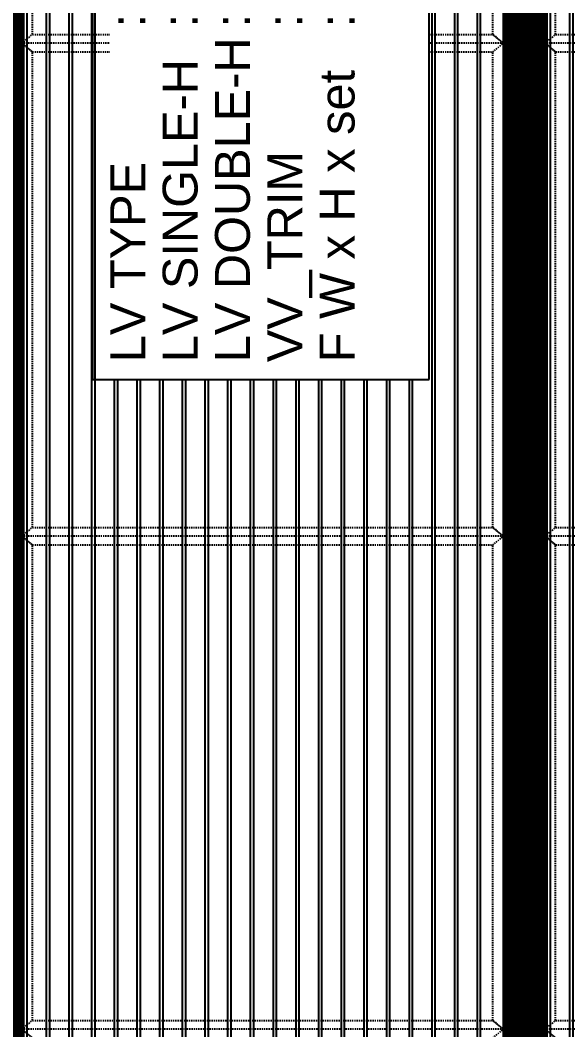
# Model space of a CAD drawing. Header units: millimetres. Extents: x 652937 to 1670132, y 1473552 to 2851037.
# Drawn here: x 820016 to 821586, y 1519870 to 1522765 of the extents above; entities that cross this region are included whole.
import ezdxf
from ezdxf.xclip import XClip

# ---------------------------------------------------------------- set-up
doc = ezdxf.new("R2010")
doc.units = ezdxf.units.MM
doc.header["$XCLIPFRAME"] = 0
for name, pattern in [('TA_GL_005.00000', [13.75, 5, -1.25, 1.25, -1.25, 5]), ('TA_HL_001.00000', [6.5, 3.55, -2.95]), ('XKITLINE00', [0]), ('XKITLINE02', [4, 2, -2])]:
    doc.linetypes.add(name, pattern=pattern)
doc.layers.add('000 - 0_HIDE_OBJ_FRAMING_DEF_SUB', color=1, linetype='Continuous', plot=False)
doc.layers.add('000 - ESTIMATE_ASPG_WIPEOUT_', color=250, linetype='Continuous', plot=False)
for name, color, linetype in [('000 - 0_SYM_DWG_GRIDLINE_MAIN_COLOR_251', 251, 'Continuous'), ('010 - ASPG_EXTR_MAIN_COLOR_2', 2, 'Continuous'), ('010 - ASPG_EXTR_WIPEOUT_', 250, 'Continuous'), ('010 - ASPG_FRAMING_MAIN_COLOR_1', 3, 'Continuous'), ('010 - ASPG_FRAMING_SUB_COLOR_2', 1, 'Continuous'), ('010 - ASPG_FRAMING_SUB_COLOR_3', 251, 'Continuous')]:
    doc.layers.add(name, color=color, linetype=linetype)
for name, color, linetype, true_color, plot in [('000 - ESTIMATE_ASPG_MAIN_COLOR_6', 6, 'Continuous', 0xff00ff, False), ('000 - ESTIMATE_ASPG_TEXT_COLOR_1', 1, 'Continuous', 0xff0000, False), ('000_AREA_ASPG_AREA_HATCH_', 7, 'Continuous', 0xff8700, False), ('000_AREA_ASPG_AREA_MAIN_COLOR_1', 7, 'Continuous', 0xff8700, False)]:
    doc.layers.add(name, color=color, linetype=linetype, true_color=true_color, plot=plot)
for name, color, linetype, lineweight in [('A-230-M_FLOOR', 2, 'Continuous', 25), ('Bolt', 7, 'Continuous', 0), ('Part', 2, 'Continuous', 0)]:
    doc.layers.add(name, color=color, linetype=linetype, lineweight=lineweight)
doc.styles.add('_Arial', font='arial.ttf')
doc.styles.add('TA', font='', dxfattribs={"height": 4.5})
doc.styles.get('TA').set_extended_font_data('Cordia New')

# ---------------------------------------------------------------- blocks, each defined once
blk = doc.blocks.new('*U6164')
at = {"layer": '000 - 0_SYM_DWG_GRIDLINE_MAIN_COLOR_251', "linetype": 'ByBlock', "ltscale": 5}
blk.add_line((200, 0), (-30071, 0), dxfattribs=at)
at = {"style": 'TA', "flags": 1}
blk.add_attdef('LOCATION', (6, -6), '', height=4.5, rotation=270, dxfattribs=at)
blk = doc.blocks.new('W-1-PP18-ST_ENT3_REV02_20260413-044638_PP18_ENT3_ELE2-DIMS-2')
at = {"color": 6, "linetype": 'TA_GL_005.00000', "rotation": 180}
blk.add_blockref('*U6164', (-7244, 110695), dxfattribs=at)
blk = doc.blocks.new('GM_Louver Grill Vertical Z1 - Z Profile-V141-ENT 3 ELE-4 Sheet')
at = {"layer": '000 - 0_HIDE_OBJ_FRAMING_DEF_SUB'}
blk.add_line((187463.5, 105550), (187463.5, 114870), dxfattribs=at)
blk = doc.blocks.new('E4')
at = {"layer": '000 - 0_HIDE_OBJ_FRAMING_DEF_SUB'}
for points in [[(-1566166.2, 114870), (-1564666.2, 114870), (-1564666.2, 105550), (-1566166.2, 105550)], [(-1563166.2, 114870), (-1564666.2, 114870), (-1564666.2, 105550), (-1563166.2, 105550)], [(-1566116.2, 114820), (-1564716.2, 114820), (-1564716.2, 105600), (-1566116.2, 105600)], [(-1564616.2, 114820), (-1563216.2, 114820), (-1563216.2, 105600), (-1564616.2, 105600)]]:
    blk.add_lwpolyline(points, close=True, dxfattribs=at)
at = {"layer": '000 - 0_HIDE_OBJ_FRAMING_DEF_SUB', "color": 8}
for p in [(-1753504.7, 0), (-1753429.7, 0), (-1753354.7, 0), (-1753279.7, 0), (-1753204.7, 0), (-1753129.7, 0), (-1753054.7, 0), (-1752979.7, 0), (-1752904.7, 0), (-1752829.7, 0), (-1752754.7, 0), (-1752679.7, 0), (-1752604.7, 0), (-1752529.7, 0), (-1752454.7, 0), (-1752379.7, 0), (-1752304.7, 0), (-1752229.7, 0), (-1752004.7, 0)]:
    blk.add_blockref('GM_Louver Grill Vertical Z1 - Z Profile-V141-ENT 3 ELE-4 Sheet', p, dxfattribs=at)
blk = doc.blocks.new('*A3459102')
at = {"layer": 'Part', "linetype": 'XKITLINE00', "lineweight": 0}
for p, q in [((616.947211, 135.830227), (616.947209, 135.830227)), ((616.947209, 135.830227), (619.147209, 135.830227)), ((616.947209, 135.730227), (616.947209, 135.830227)), ((619.147211, 135.830227), (619.147209, 135.830227)), ((619.147209, 135.730227), (619.147209, 135.830227)), ((616.947211, 135.730227), (616.947209, 135.730227)), ((616.947209, 135.730227), (619.147209, 135.730227)), ((619.147211, 135.730227), (619.147209, 135.730227))]:
    blk.add_line(p, q, dxfattribs=at)
at = {"layer": 'Part', "linetype": 'XKITLINE02', "lineweight": 0}
for p, q in [((616.947211, 135.830227), (616.947211, 135.730227)), ((619.147209, 135.830227), (619.147211, 135.830227)), ((619.147211, 135.830227), (619.147211, 135.730227)), ((619.147209, 135.730227), (619.147211, 135.730227))]:
    blk.add_line(p, q, dxfattribs=at)
blk = doc.blocks.new('*A3460103')
at = {"layer": 'Part', "linetype": 'XKITLINE02', "lineweight": 0}
for p, q in [((618.12721, 136.430227), (618.077209, 136.430227)), ((618.077209, 136.430227), (618.077209, 135.930227)), ((618.127209, 135.930227), (618.127209, 136.430227)), ((618.077209, 135.830227), (618.67721, 135.830227)), ((618.67721, 135.830227), (618.67721, 135.880227))]:
    blk.add_line(p, q, dxfattribs=at)
at = {"layer": 'Part', "linetype": 'XKITLINE00', "lineweight": 0}
for p, q in [((618.077209, 135.930227), (618.077209, 135.830227)), ((618.127209, 135.930227), (618.127209, 135.880227)), ((618.677209, 135.880227), (618.127209, 135.880227)), ((618.677209, 135.830227), (618.677209, 135.880227))]:
    blk.add_line(p, q, dxfattribs=at)
blk = doc.blocks.new('*A3462105')
at = {"layer": 'Bolt', "linetype": 'XKITLINE02', "lineweight": 0}
for p, q in [((618.20641, 136.130227), (617.77721, 136.130227)), ((618.07721, 136.200227), (618.01721, 136.200227)), ((618.12721, 136.300227), (618.07721, 136.300227)), ((618.07721, 136.060227), (618.01721, 136.060227)), ((618.12721, 135.960227), (618.07721, 135.960227))]:
    blk.add_line(p, q, dxfattribs=at)
blk = doc.blocks.new('*A3463106')
at = {"layer": 'Bolt'}
for points in [[(617.217, 135.83), (617.217, 135.73), (617.077, 135.73), (617.077, 135.83)], [(619.017, 135.83), (619.017, 135.73), (618.877, 135.73), (618.877, 135.83)]]:
    blk.add_hatch(color=256, dxfattribs=at).paths.add_polyline_path(points, flags=17)
at = {"layer": 'Bolt', "linetype": 'XKITLINE00', "lineweight": 0}
for p, q in [((617.077, 135.83), (617.077, 135.73)), ((617.147, 135.83), (617.147, 135.73)), ((617.217, 135.83), (617.217, 135.73)), ((618.877, 135.83), (618.877, 135.73)), ((618.947, 135.83), (618.947, 135.73)), ((619.017, 135.83), (619.017, 135.73))]:
    blk.add_line(p, q, dxfattribs=at)
blk = doc.blocks.new('*A3534110')
at = {"layer": 'Part', "linetype": 'XKITLINE00', "lineweight": 0}
for p, q in [((616.947209, 162.330227), (616.947209, 162.430227)), ((616.947209, 162.430227), (619.147209, 162.430227)), ((619.147209, 162.330227), (619.147209, 162.430227)), ((619.147209, 162.430227), (619.147211, 162.430227)), ((619.147209, 162.330227), (616.947209, 162.330227)), ((619.147211, 162.330227), (619.147209, 162.330227))]:
    blk.add_line(p, q, dxfattribs=at)
at = {"layer": 'Part', "linetype": 'XKITLINE02', "lineweight": 0}
for p, q in [((616.947211, 162.330227), (616.947211, 162.430227)), ((619.147209, 162.430227), (619.147211, 162.430227)), ((619.147211, 162.330227), (619.147211, 162.430227)), ((619.147209, 162.330227), (619.147211, 162.330227))]:
    blk.add_line(p, q, dxfattribs=at)
blk = doc.blocks.new('*A3535111')
at = {"layer": 'Part', "linetype": 'XKITLINE00', "lineweight": 0}
for p, q in [((618.077209, 162.330227), (618.077209, 162.230227)), ((618.677209, 162.280227), (618.127209, 162.280227)), ((618.127209, 162.280227), (618.127209, 162.230227)), ((618.677209, 162.280227), (618.677209, 162.330227))]:
    blk.add_line(p, q, dxfattribs=at)
at = {"layer": 'Part', "linetype": 'XKITLINE02', "lineweight": 0}
for p, q in [((618.077209, 162.330227), (618.67721, 162.330227)), ((618.07721, 161.730227), (618.077209, 162.230227)), ((618.127209, 162.230227), (618.12721, 161.730227)), ((618.67721, 162.330227), (618.67721, 162.280227)), ((618.077209, 161.730227), (618.12721, 161.730227))]:
    blk.add_line(p, q, dxfattribs=at)
blk = doc.blocks.new('*A3537113')
at = {"layer": 'Bolt', "linetype": 'XKITLINE02', "lineweight": 0}
for p, q in [((618.12721, 162.200227), (618.07721, 162.200227)), ((618.20641, 162.030227), (617.77721, 162.030227)), ((618.07721, 162.100227), (618.01721, 162.100227)), ((618.07721, 161.960227), (618.01721, 161.960227)), ((618.12721, 161.860227), (618.07721, 161.860227))]:
    blk.add_line(p, q, dxfattribs=at)
blk = doc.blocks.new('*A3538114')
at = {"layer": 'Bolt'}
for points in [[(617.217, 162.43), (617.217, 162.33), (617.077, 162.33), (617.077, 162.43)], [(619.017, 162.43), (619.017, 162.33), (618.877, 162.33), (618.877, 162.43)]]:
    blk.add_hatch(color=256, dxfattribs=at).paths.add_polyline_path(points, flags=17)
at = {"layer": 'Bolt', "linetype": 'XKITLINE00', "lineweight": 0}
for p, q in [((617.077, 162.33), (617.077, 162.43)), ((617.147, 162.33), (617.147, 162.43)), ((617.217, 162.33), (617.217, 162.43)), ((618.877, 162.33), (618.877, 162.43)), ((618.947, 162.33), (618.947, 162.43)), ((619.017, 162.33), (619.017, 162.43))]:
    blk.add_line(p, q, dxfattribs=at)
blk = doc.blocks.new('*A3522107')
at = {"layer": 'Part', "linetype": 'XKITLINE00', "lineweight": 0}
for p, q in [((618.017208, 147.820227), (618.077208, 147.820227)), ((618.017208, 147.520227), (618.017208, 147.820227)), ((618.077209, 147.820227), (618.077208, 147.820227)), ((618.077208, 147.820227), (618.077208, 147.520227)), ((618.077208, 147.520227), (618.017208, 147.520227)), ((618.017209, 146.820227), (618.017208, 147.520227)), ((618.077208, 147.520227), (618.077209, 146.820227)), ((618.077209, 146.820227), (618.017209, 146.820227))]:
    blk.add_line(p, q, dxfattribs=at)
at = {"layer": 'Part', "linetype": 'XKITLINE02', "lineweight": 0}
for p, q in [((618.017209, 146.820227), (618.017209, 147.820227)), ((618.077208, 147.820227), (618.077209, 147.820227)), ((618.077209, 146.820227), (618.077209, 147.820227))]:
    blk.add_line(p, q, dxfattribs=at)
blk = doc.blocks.new('*A3536112')
at = {"layer": 'Part', "linetype": 'XKITLINE00', "lineweight": 0}
for p, q in [((616.747209, 162.630227), (616.947209, 162.430227)), ((616.947209, 162.430227), (619.177211, 162.430227)), ((619.177209, 162.430227), (619.347209, 162.630227))]:
    blk.add_line(p, q, dxfattribs=at)
at = {"layer": 'Part', "linetype": 'XKITLINE02', "lineweight": 0}
for p, q in [((616.747209, 162.630227), (619.347211, 162.630227)), ((616.947211, 162.430227), (616.747211, 162.630227)), ((619.177211, 162.430227), (619.347211, 162.630227))]:
    blk.add_line(p, q, dxfattribs=at)
blk = doc.blocks.new('*A3461104')
at = {"layer": 'Part', "linetype": 'XKITLINE00', "lineweight": 0}
for p, q in [((616.747209, 135.530227), (616.947209, 135.730227)), ((616.947209, 135.730227), (616.947211, 135.730227)), ((619.177211, 135.730227), (616.947209, 135.730227)), ((619.347209, 135.530227), (619.177209, 135.730227))]:
    blk.add_line(p, q, dxfattribs=at)
at = {"layer": 'Part', "linetype": 'XKITLINE02', "lineweight": 0}
for p, q in [((616.747209, 135.530227), (619.347211, 135.530227)), ((616.747211, 135.530227), (616.947211, 135.730227)), ((619.347211, 135.530227), (619.177211, 135.730227))]:
    blk.add_line(p, q, dxfattribs=at)
blk = doc.blocks.new('*A45825106')
at = {"layer": 'Part', "linetype": 'XKITLINE00', "lineweight": 0}
for p, q in [((-7.502966, -93.970099), (5.997055, -93.970099)), ((-7.502966, -93.970099), (-7.502966, -94.295099)), ((5.997061, -93.970099), (5.997055, -93.970099)), ((5.997055, -93.970099), (5.997055, -94.295099)), ((5.997145, -93.970099), (5.997139, -93.970099)), ((5.997139, -93.970099), (5.997139, -94.265099)), ((-7.502966, -94.295099), (5.997055, -94.295099)), ((5.997145, -94.265099), (5.997145, -94.295099))]:
    blk.add_line(p, q, dxfattribs=at)
at = {"layer": 'Part', "linetype": 'XKITLINE02', "lineweight": 0}
for p, q in [((-7.50296, -94.265099), (-7.50296, -93.970099)), ((-7.502881, -94.265099), (-7.502881, -93.970099)), ((-7.502876, -94.295099), (-7.502876, -93.970099)), ((5.997055, -93.970099), (5.997145, -93.970099)), ((5.997061, -94.265099), (5.997061, -93.970099)), ((5.997145, -93.970099), (5.997145, -94.265099)), ((-7.50296, -94.265099), (5.997139, -94.265099)), ((5.997055, -94.295099), (5.997145, -94.295099)), ((5.997055, -94.295099), (5.997145, -94.295099)), ((5.997139, -94.265099), (5.997061, -94.265099))]:
    blk.add_line(p, q, dxfattribs=at)
blk = doc.blocks.new('*A45845108')
at = {"layer": 'Bolt'}
for points in [[(4.262, -94.265), (4.262, -94.295), (4.192, -94.295), (4.192, -94.265)], [(4.262, -94.295), (4.262, -94.325), (4.192, -94.325), (4.192, -94.295)], [(4.562, -94.265), (4.562, -94.295), (4.492, -94.295), (4.492, -94.265)], [(4.562, -94.295), (4.562, -94.325), (4.492, -94.325), (4.492, -94.295)]]:
    blk.add_hatch(color=256, dxfattribs=at).paths.add_polyline_path(points, flags=17)
at = {"layer": 'Bolt', "linetype": 'XKITLINE00', "lineweight": 0}
for p, q in [((4.227, -94.365), (4.227, -94.15)), ((4.527, -94.365), (4.527, -94.15)), ((4.192, -94.295), (4.192, -94.265)), ((4.192, -94.325), (4.192, -94.295)), ((4.262, -94.295), (4.262, -94.265)), ((4.262, -94.325), (4.262, -94.295)), ((4.492, -94.295), (4.492, -94.265)), ((4.492, -94.325), (4.492, -94.295)), ((4.562, -94.295), (4.562, -94.265)), ((4.562, -94.325), (4.562, -94.295))]:
    blk.add_line(p, q, dxfattribs=at)
blk = doc.blocks.new('*A45855109')
at = {"layer": 'Part', "linetype": 'XKITLINE00', "lineweight": 0}
for p, q in [((4.126876, -94.325099), (4.126876, -94.295099)), ((4.626996, -94.325099), (4.126876, -94.325099)), ((4.626876, -94.325099), (4.626876, -94.295099)), ((4.626996, -94.325099), (4.626876, -94.325099)), ((4.626996, -94.295099), (4.626996, -94.325099))]:
    blk.add_line(p, q, dxfattribs=at)
at = {"layer": 'Part', "linetype": 'XKITLINE02', "lineweight": 0}
for p, q in [((4.626996, -94.295099), (4.126876, -94.295099)), ((4.126996, -94.325099), (4.126996, -94.295099)), ((4.626876, -94.295099), (4.626996, -94.295099))]:
    blk.add_line(p, q, dxfattribs=at)
blk = doc.blocks.new('*A45865110')
at = {"layer": 'Part', "linetype": 'XKITLINE00', "lineweight": 0}
for p, q in [((4.361876, -94.475099), (4.361876, -94.325099)), ((4.361876, -94.325099), (4.391876, -94.325099)), ((4.391876, -94.475099), (4.391876, -94.325099)), ((4.391996, -94.825099), (4.391996, -94.325099)), ((4.361966, -94.825099), (4.361876, -94.475099)), ((4.361876, -94.475099), (4.391876, -94.475099)), ((4.391876, -94.475099), (4.391966, -94.825099)), ((4.361996, -94.825099), (4.361966, -94.825099)), ((4.361966, -94.825099), (4.391996, -94.825099))]:
    blk.add_line(p, q, dxfattribs=at)
at = {"layer": 'Part', "linetype": 'XKITLINE02', "lineweight": 0}
for p, q in [((4.361876, -94.325099), (4.361996, -94.325099)), ((4.361996, -94.325099), (4.361996, -94.825099)), ((4.391876, -94.325099), (4.391996, -94.325099)), ((4.391996, -94.325099), (4.391876, -94.325099))]:
    blk.add_line(p, q, dxfattribs=at)
blk = doc.blocks.new('*A46155139')
at = {"layer": 'Part', "linetype": 'XKITLINE00', "lineweight": 0}
for p, q in [((-7.502966, -86.470099), (5.997055, -86.470099)), ((-7.502966, -86.470099), (-7.502966, -86.795099)), ((5.997061, -86.470099), (5.997055, -86.470099)), ((5.997055, -86.470099), (5.997055, -86.795099)), ((5.997145, -86.470099), (5.997139, -86.470099)), ((5.997139, -86.470099), (5.997139, -86.765099)), ((-7.502966, -86.795099), (5.997055, -86.795099)), ((5.997145, -86.765099), (5.997145, -86.795099))]:
    blk.add_line(p, q, dxfattribs=at)
at = {"layer": 'Part', "linetype": 'XKITLINE02', "lineweight": 0}
for p, q in [((-7.50296, -86.765099), (-7.50296, -86.470099)), ((-7.502881, -86.765099), (-7.502881, -86.470099)), ((-7.502876, -86.795099), (-7.502876, -86.470099)), ((5.997055, -86.470099), (5.997145, -86.470099)), ((5.997061, -86.765099), (5.997061, -86.470099)), ((5.997145, -86.470099), (5.997145, -86.765099)), ((-7.50296, -86.765099), (5.997139, -86.765099)), ((5.997055, -86.795099), (5.997145, -86.795099)), ((5.997055, -86.795099), (5.997145, -86.795099)), ((5.997139, -86.765099), (5.997061, -86.765099))]:
    blk.add_line(p, q, dxfattribs=at)
blk = doc.blocks.new('*A46165140')
at = {"layer": 'Bolt'}
for points in [[(4.262, -86.765), (4.262, -86.795), (4.192, -86.795), (4.192, -86.765)], [(4.262, -86.795), (4.262, -86.825), (4.192, -86.825), (4.192, -86.795)], [(4.562, -86.765), (4.562, -86.795), (4.492, -86.795), (4.492, -86.765)], [(4.562, -86.795), (4.562, -86.825), (4.492, -86.825), (4.492, -86.795)]]:
    blk.add_hatch(color=256, dxfattribs=at).paths.add_polyline_path(points, flags=17)
at = {"layer": 'Bolt', "linetype": 'XKITLINE00', "lineweight": 0}
for p, q in [((4.227, -86.865), (4.227, -86.65)), ((4.527, -86.865), (4.527, -86.65)), ((4.192, -86.795), (4.192, -86.765)), ((4.192, -86.825), (4.192, -86.795)), ((4.262, -86.795), (4.262, -86.765)), ((4.262, -86.825), (4.262, -86.795)), ((4.492, -86.795), (4.492, -86.765)), ((4.492, -86.825), (4.492, -86.795)), ((4.562, -86.795), (4.562, -86.765)), ((4.562, -86.825), (4.562, -86.795))]:
    blk.add_line(p, q, dxfattribs=at)
blk = doc.blocks.new('*A46185142')
at = {"layer": 'Part', "linetype": 'XKITLINE00', "lineweight": 0}
for p, q in [((4.126876, -86.825099), (4.126876, -86.795099)), ((4.626996, -86.825099), (4.126876, -86.825099)), ((4.626876, -86.825099), (4.626876, -86.795099)), ((4.626996, -86.825099), (4.626876, -86.825099)), ((4.626996, -86.795099), (4.626996, -86.825099))]:
    blk.add_line(p, q, dxfattribs=at)
at = {"layer": 'Part', "linetype": 'XKITLINE02', "lineweight": 0}
for p, q in [((4.626996, -86.795099), (4.126876, -86.795099)), ((4.126996, -86.825099), (4.126996, -86.795099)), ((4.626876, -86.795099), (4.626996, -86.795099))]:
    blk.add_line(p, q, dxfattribs=at)
blk = doc.blocks.new('*A46195143')
at = {"layer": 'Part', "linetype": 'XKITLINE00', "lineweight": 0}
for p, q in [((4.361876, -86.975099), (4.361876, -86.825099)), ((4.361876, -86.825099), (4.391876, -86.825099)), ((4.391876, -86.975099), (4.391876, -86.825099)), ((4.391996, -87.325099), (4.391996, -86.825099)), ((4.361966, -87.325099), (4.361876, -86.975099)), ((4.361876, -86.975099), (4.391876, -86.975099)), ((4.391876, -86.975099), (4.391966, -87.325099)), ((4.361996, -87.325099), (4.361966, -87.325099)), ((4.361966, -87.325099), (4.391996, -87.325099))]:
    blk.add_line(p, q, dxfattribs=at)
at = {"layer": 'Part', "linetype": 'XKITLINE02', "lineweight": 0}
for p, q in [((4.361876, -86.825099), (4.361996, -86.825099)), ((4.361996, -86.825099), (4.361996, -87.325099)), ((4.391876, -86.825099), (4.391996, -86.825099)), ((4.391996, -86.825099), (4.391876, -86.825099))]:
    blk.add_line(p, q, dxfattribs=at)
blk = doc.blocks.new('W-1-PP18-ST_ENT3_REV02_20260413-214324_PP18_ENT3_SE_ELE4-1')
at = {"layer": 'A-230-M_FLOOR', "color": 4, "lineweight": 9}
blk.add_lwpolyline([(-1085, 102450), (-1085, 114420), (-835, 114420), (-835, 102450)], dxfattribs=at)
at = {"layer": 'Part', "linetype": 'XKITLINE00', "lineweight": 0}
for p, q in [((-3835, 110695), (-1085, 110695)), ((-3835, 110095), (-1085, 110095))]:
    blk.add_line(p, q, dxfattribs=at)
at = {"layer": 'Part', "linetype": 'XKITLINE02', "lineweight": 0}
for p, q in [((-1388, 110055), (-1388, 107840)), ((-1388, 110055), (-1388, 107840)), ((-1382, 110055), (-1382, 107840)), ((-1382, 110055), (-1382, 107840)), ((-1335, 110055), (-1335, 110055)), ((-1335, 110055), (-1335, 110055)), ((-1335, 107840), (-1335, 107840)), ((-1335, 107840), (-1335, 107840))]:
    blk.add_line(p, q, dxfattribs=at)
at = {"layer": 'Part', "linetype": 'XKITLINE00', "lineweight": 0}
blk.add_lwpolyline([(-1335, 107840), (-1335, 110055), (-1435, 110055), (-1435, 107840)], close=True, dxfattribs=at)
blk.add_blockref('E4', (1563456.2, 0))
at = {"lineweight": 0}
for name, p, xscale, yscale, zscale in [('*A3536112', (-63191.2, 93832), 100, 100, 100), ('*A3534110', (-63189.7, 93832), 100, 100, 100), ('*A3538114', (-63189.7, 93832), 100, 100, 100), ('*A46155139', (-2309.4, 127339), 200, 200, 200), ('*A3537113', (-63189.7, 93832), 100, 100, 100), ('*A3535111', (-63189.7, 93832), 100, 100, 100), ('*A46165140', (-2260.4, 127339), 200, 200, 200), ('*A46185142', (-2260.4, 127339), 200, 200, 200), ('*A46195143', (-2260.4, 127339), 200, 200, 200), ('*A3522107', (-63189.7, 95029.5), 100, 100, 100), ('*A45825106', (-2309.4, 127339), 200, 200, 200), ('*A45845108', (-2260.4, 127339), 200, 200, 200), ('*A45855109', (-2260.4, 127339), 200, 200, 200), ('*A45865110', (-2260.4, 127339), 200, 200, 200), ('*A3462105', (-63190.3, 94247), 100, 100, 100), ('*A3460103', (-63190.3, 94247), 100, 100, 100), ('*A3461104', (-63191.8, 94247), 100, 100, 100), ('*A3459102', (-63190.3, 94247), 100, 100, 100), ('*A3463106', (-63190.3, 94247), 100, 100, 100)]:
    blk.add_blockref(name, p, dxfattribs=dict(at, xscale=xscale, yscale=yscale, zscale=zscale))
blk = doc.blocks.new('*A40064530')
at = {"layer": 'Part', "linetype": 'XKITLINE00', "lineweight": 0}
for p, q in [((4.627001, -86.420099), (4.127001, -86.420099)), ((4.127001, -86.420099), (4.127001, -86.470099)), ((4.627001, -86.420099), (4.627009, -86.420099)), ((4.627001, -86.420099), (4.627001, -86.470099)), ((4.627093, -86.420099), (4.627101, -86.420099)), ((4.627093, -86.420099), (4.627093, -86.470099)), ((4.127001, -86.825099), (4.127001, -93.970099)), ((4.627001, -86.795099), (4.627001, -93.970099)), ((4.627093, -86.795099), (4.627093, -93.970099)), ((4.127001, -94.325099), (4.127001, -97.720099)), ((4.627001, -94.295099), (4.627001, -97.720099)), ((4.627093, -94.295099), (4.627093, -97.720099))]:
    blk.add_line(p, q, dxfattribs=at)
at = {"layer": 'Part', "linetype": 'XKITLINE02', "lineweight": 0}
for p, q in [((4.127001, -86.470099), (4.127001, -86.825099)), ((4.127009, -86.420099), (4.127009, -99.520099)), ((4.127093, -86.420099), (4.127093, -99.520099)), ((4.127101, -86.420099), (4.127101, -99.520099)), ((4.362009, -86.420099), (4.362009, -99.520099)), ((4.362093, -86.420099), (4.362093, -99.520099)), ((4.392009, -86.420099), (4.392009, -99.520099)), ((4.392093, -86.420099), (4.392093, -99.520099)), ((4.627093, -86.420099), (4.627001, -86.420099)), ((4.627001, -86.470099), (4.627001, -86.795099)), ((4.627009, -99.520099), (4.627009, -86.420099)), ((4.627009, -86.420099), (4.627093, -86.420099)), ((4.627093, -86.470099), (4.627093, -86.795099)), ((4.627101, -86.420099), (4.627101, -99.520099)), ((4.127001, -93.970099), (4.127001, -94.325099)), ((4.627001, -93.970099), (4.627001, -94.295099)), ((4.627093, -93.970099), (4.627093, -94.295099)), ((4.127001, -97.720099), (4.127001, -99.520099)), ((4.627001, -97.720099), (4.627001, -99.520099)), ((4.627093, -97.720099), (4.627093, -99.520099)), ((4.627101, -99.520099), (4.127001, -99.520099))]:
    blk.add_line(p, q, dxfattribs=at)
blk = doc.blocks.new('*A44765000')
at = {"layer": 'Part', "linetype": 'XKITLINE00', "lineweight": 0}
blk.add_line((-7.628107, -86.220099), (44.365166, -86.220099), dxfattribs=at)
blk = doc.blocks.new('*A46275151')
at = {"layer": 'Part', "linetype": 'XKITLINE00', "lineweight": 0}
for p, q in [((3.826996, -86.370099), (3.826996, -86.320099)), ((3.826996, -86.320099), (4.926996, -86.320099)), ((3.826996, -86.370099), (4.927106, -86.370099)), ((4.926996, -86.370099), (4.926996, -86.320099)), ((4.927106, -86.370099), (4.927106, -86.320099))]:
    blk.add_line(p, q, dxfattribs=at)
at = {"layer": 'Part', "linetype": 'XKITLINE02', "lineweight": 0}
for p, q in [((3.827106, -86.370099), (3.827106, -86.320099)), ((4.927106, -86.320099), (4.926996, -86.320099)), ((4.926996, -86.320099), (4.927106, -86.320099))]:
    blk.add_line(p, q, dxfattribs=at)
blk = doc.blocks.new('*A46285152')
at = {"layer": 'Part', "linetype": 'XKITLINE00', "lineweight": 0}
for p, q in [((4.392021, -86.370099), (4.392021, -86.420099)), ((4.417021, -86.395099), (4.417021, -86.420099)), ((4.417021, -86.395099), (4.692021, -86.395099)), ((4.417081, -86.395099), (4.417081, -86.420099)), ((4.692021, -86.395099), (4.692021, -86.370099)), ((4.692081, -86.395099), (4.692081, -86.370099))]:
    blk.add_line(p, q, dxfattribs=at)
at = {"layer": 'Part', "linetype": 'XKITLINE02', "lineweight": 0}
for p, q in [((4.392021, -86.370099), (4.692081, -86.370099)), ((4.392081, -86.670099), (4.392081, -86.370099)), ((4.692081, -86.395099), (4.692021, -86.395099)), ((4.692021, -86.395099), (4.692081, -86.395099)), ((4.392021, -86.420099), (4.392021, -86.670099)), ((4.417021, -86.420099), (4.417021, -86.670099)), ((4.417081, -86.420099), (4.417081, -86.670099)), ((4.392021, -86.670099), (4.417081, -86.670099))]:
    blk.add_line(p, q, dxfattribs=at)
blk = doc.blocks.new('*A46295153')
at = {"layer": 'Part', "linetype": 'XKITLINE00', "lineweight": 0}
for p, q in [((3.726976, -86.220099), (3.826996, -86.320099)), ((5.026976, -86.220099), (4.926996, -86.320099)), ((4.927106, -86.320099), (5.027126, -86.220099)), ((3.826996, -86.320099), (4.926996, -86.320099))]:
    blk.add_line(p, q, dxfattribs=at)
at = {"layer": 'Part', "linetype": 'XKITLINE02', "lineweight": 0}
for p, q in [((3.727126, -86.220099), (3.726976, -86.220099)), ((3.726976, -86.220099), (5.027126, -86.220099)), ((3.827106, -86.320099), (3.727126, -86.220099)), ((4.926996, -86.320099), (4.927106, -86.320099)), ((4.926996, -86.320099), (4.927106, -86.320099))]:
    blk.add_line(p, q, dxfattribs=at)
blk = doc.blocks.new('*A46305154')
at = {"layer": 'Bolt', "linetype": 'XKITLINE02', "lineweight": 0}
for p, q in [((4.322451, -86.545099), (4.537051, -86.545099)), ((4.362044, -86.510099), (4.392044, -86.510099)), ((4.392032, -86.510099), (4.417032, -86.510099)), ((4.362058, -86.580099), (4.392058, -86.580099)), ((4.392071, -86.580099), (4.417071, -86.580099))]:
    blk.add_line(p, q, dxfattribs=at)
blk = doc.blocks.new('*A46315155')
at = {"layer": 'Bolt'}
for points in [[(3.942, -86.37), (3.942, -86.32), (4.012, -86.32), (4.012, -86.37)], [(4.742, -86.37), (4.742, -86.32), (4.812, -86.32), (4.812, -86.37)]]:
    blk.add_hatch(color=256, dxfattribs=at).paths.add_polyline_path(points, flags=17)
at = {"layer": 'Bolt', "linetype": 'XKITLINE00', "lineweight": 0}
for p, q in [((3.942, -86.32), (3.942, -86.37)), ((3.977, -86.32), (3.977, -86.37)), ((4.012, -86.32), (4.012, -86.37)), ((4.742, -86.32), (4.742, -86.37)), ((4.777, -86.32), (4.777, -86.37)), ((4.812, -86.32), (4.812, -86.37))]:
    blk.add_line(p, q, dxfattribs=at)
blk = doc.blocks.new('W-1-PP18-ST_ENT3_REV02_20260413-214457_PP18_ENT3_SE_ELE4-2')
at = {"lineweight": 0, "xscale": 200, "yscale": 200, "zscale": 200}
for name in ['*A44765000', '*A46295153', '*A46275151', '*A46315155', '*A46285152', '*A46155139', '*A40064530', '*A46305154', '*A46165140', '*A46185142', '*A46195143', '*A45825106', '*A45845108', '*A45855109', '*A45865110']:
    blk.add_blockref(name, (-2309.3778, 127344.0198), dxfattribs=at)
blk = doc.blocks.new('*U6720')
blk.add_wipeout([(50, 0), (1450, 0), (1450, 8482), (50, 8482)]).dxf.layer = '010 - ASPG_EXTR_WIPEOUT_'
at = {"layer": '010 - ASPG_EXTR_MAIN_COLOR_2'}
for points in [[(64.8, 0), (75, 0), (75, 8482), (64.8, 8482)], [(129.8, 0), (140, 0), (140, 8482), (129.8, 8482)], [(194.8, 0), (205, 0), (205, 8482), (194.8, 8482)], [(259.8, 0), (270, 0), (270, 8482), (259.8, 8482)], [(324.8, 0), (335, 0), (335, 8482), (324.8, 8482)], [(389.8, 0), (400, 0), (400, 8482), (389.8, 8482)], [(454.8, 0), (465, 0), (465, 8482), (454.8, 8482)], [(519.8, 0), (530, 0), (530, 8482), (519.8, 8482)], [(584.8, 0), (595, 0), (595, 8482), (584.8, 8482)], [(649.8, 0), (660, 0), (660, 8482), (649.8, 8482)], [(714.8, 0), (725, 0), (725, 8482), (714.8, 8482)], [(779.8, 0), (790, 0), (790, 8482), (779.8, 8482)], [(844.8, 0), (855, 0), (855, 8482), (844.8, 8482)], [(909.8, 0), (920, 0), (920, 8482), (909.8, 8482)], [(974.8, 0), (985, 0), (985, 8482), (974.8, 8482)], [(1039.8, 0), (1050, 0), (1050, 8482), (1039.8, 8482)], [(1104.8, 0), (1115, 0), (1115, 8482), (1104.8, 8482)], [(1169.8, 0), (1180, 0), (1180, 8482), (1169.8, 8482)], [(1234.8, 0), (1245, 0), (1245, 8482), (1234.8, 8482)], [(1299.8, 0), (1310, 0), (1310, 8482), (1299.8, 8482)], [(1364.8, 0), (1375, 0), (1375, 8482), (1364.8, 8482)]]:
    blk.add_lwpolyline(points, close=True, dxfattribs=at)
at = {"layer": '010 - ASPG_FRAMING_SUB_COLOR_2'}
blk.add_lwpolyline([(50, 0), (1450, 0), (1450, 8482), (50, 8482)], close=True, dxfattribs=at)
for points in [[(-50, 0), (50, 0), (50, 8482), (-50, 8482)], [(1450, 0), (1550, 0), (1550, 8482), (1450, 8482)]]:
    blk.add_wipeout(points).dxf.layer = '010 - ASPG_EXTR_WIPEOUT_'
at = {"layer": '010 - ASPG_FRAMING_MAIN_COLOR_1'}
for points in [[(-50, 0), (-40, 0), (-40, 8482), (-50, 8482)], [(40, 0), (50, 0), (50, 8482), (40, 8482)], [(1450, 0), (1460, 0), (1460, 8482), (1450, 8482)], [(1540, 0), (1550, 0), (1550, 8482), (1540, 8482)]]:
    blk.add_lwpolyline(points, close=True, dxfattribs=at)
at = {"layer": '010 - ASPG_FRAMING_SUB_COLOR_2'}
for points in [[(-50, 0), (50, 0), (50, 8482), (-50, 8482)], [(1450, 0), (1550, 0), (1550, 8482), (1450, 8482)]]:
    blk.add_lwpolyline(points, close=True, dxfattribs=at)
blk = doc.blocks.new('*U8802')
at = {"layer": '010 - ASPG_FRAMING_SUB_COLOR_3', "linetype": 'ByBlock'}
for points in [[(0, 0), (0, 1380), (25, 1350), (25, 30), (0, 0)], [(1413.7, 1380), (0, 1380), (25, 1350), (1388.7, 1350)], [(1413.7, 0), (1413.7, 1380), (1388.7, 1350), (1388.7, 30), (1413.7, 0)], [(25, 30), (1388.7, 30), (1413.7, 0), (0, 0), (25, 30)]]:
    blk.add_lwpolyline(points, close=True, dxfattribs=at)
blk = doc.blocks.new('A$Cd3cf6656')
blk.add_wipeout([(-964.7, -457.4), (1855.6, -457.4), (1855.6, 457.4), (-964.7, 457.4)]).dxf.layer = '000 - ESTIMATE_ASPG_WIPEOUT_'
at = {"layer": '000 - ESTIMATE_ASPG_MAIN_COLOR_6'}
blk.add_lwpolyline([(-964.7, -457.4), (1855.6, -457.4), (1855.6, 507.4), (-964.7, 507.4)], close=True, dxfattribs=at)
at = {"layer": '000 - ESTIMATE_ASPG_TEXT_COLOR_1', "style": '_Arial'}
for s, p in [('LV TYPE', (-914.7, 356.5)), (':', (45, 356.5)), ('LV SINGLE-H', (-914.7, 206.5)), (':', (45, 206.5)), ('LV DOUBLE-H', (-914.7, 56.5)), (':', (45, 56.5)), ('VV_TRIM', (-914.7, -93.5)), (':', (45, -93.5)), ('F W x H x set', (-914.7, -243.5)), (':', (45, -243.5))]:
    blk.add_text(s, height=100, dxfattribs=at).set_placement(p)
for tag, p in [('LV_TYPE_VAL', (138.1, 356.5)), ('LV_SIN-H_VAL', (138.1, 206.5)), ('LV_DOU-H_VAL', (138.1, 56.5)), ('V-TRIM_VAL', (138.1, -93.5)), ('FRAME_VAL', (138.1, -243.5)), ('FRAME_SET', (138.1, -393.5))]:
    blk.add_attdef(tag, p, '', height=100, dxfattribs=at)
blk = doc.blocks.new('*U8821')
at = {"layer": '000_AREA_ASPG_AREA_HATCH_', "transparency": 33554539}
h = blk.add_hatch(dxfattribs=at)
h.set_pattern_fill('ANSI31', color=256)
h.set_pattern_definition([(45, (-24.4354, 8456.1105), (-2.245064, 2.245064), [])])
h.paths.add_polyline_path([(-60, 0), (60, 0), (60, 8482), (-60, 8482)])
at = {"layer": '000_AREA_ASPG_AREA_MAIN_COLOR_1'}
blk.add_lwpolyline([(-60, 0), (60, 0), (60, 8482), (-60, 8482)], close=True, dxfattribs=at)

msp = doc.modelspace()

# ---------------------------------------------------------------- block references
at = {"color": 6}
msp.add_blockref('W-1-PP18-ST_ENT3_REV02_20260413-044638_PP18_ENT3_ELE2-DIMS-2', (822670.5264, 1412070.4203), dxfattribs=at)

# ---------------------------------------------------------------- next in the draw order: block references
ref = msp.add_blockref('W-1-PP18-ST_ENT3_REV02_20260413-214324_PP18_ENT3_SE_ELE4-1', (822670.5264, 1412070.4203), dxfattribs=at)
XClip(ref).set_block_clipping_path([(-8921.6742467015, 100922), (26429.9241350386, 117178.2602934372)])

# ---------------------------------------------------------------- next in the draw order: block references
ref = msp.add_blockref('W-1-PP18-ST_ENT3_REV02_20260413-214457_PP18_ENT3_SE_ELE4-2', (822670.5264, 1412070.4203), dxfattribs=at)
XClip(ref).set_block_clipping_path([(-8921.6742467015, 100922), (26429.9241350386, 117178.2602934372)])

# ---------------------------------------------------------------- next in the draw order: block references
msp.add_blockref('*U6720', (821460.5264, 1518458.4203))

# ---------------------------------------------------------------- next in the draw order: block references
msp.add_blockref('*U6720', (819960.5264, 1518458.4203))

# ---------------------------------------------------------------- next in the draw order: block references
for p in [(819960.5264, 1518458.4203), (821460.5264, 1518458.4203)]:
    msp.add_blockref('*U8821', p)
at = {"linetype": 'TA_HL_001.00000', "rotation": 90}
for p in [(821400.5264, 1522699.4203), (822900.5264, 1522699.4203), (821400.5264, 1521285.7537), (822900.5264, 1521285.7537), (821400.5264, 1519872.087), (822900.5264, 1519872.087), (821400.5264, 1518458.4203), (822900.5264, 1518458.4203)]:
    msp.add_blockref('*U8802', p, dxfattribs=at)

# ---------------------------------------------------------------- next in the draw order: block references
at = {"rotation": 90}
msp.add_blockref('A$Cd3cf6656', (820730.5264, 1522699.4203), dxfattribs=at).add_auto_attribs({'LV_TYPE_VAL': 'E4_PL_02_SINGLE BLANK', 'LV_SIN-H_VAL': '8482 mm. ', 'LV_DOU-H_VAL': '-', 'V-TRIM_VAL': '8482 mm.', 'FRAME_VAL': '1380.00mm. x 1413.67mm.', 'FRAME_SET': '6 set'})

doc.saveas('drawing.dxf')
